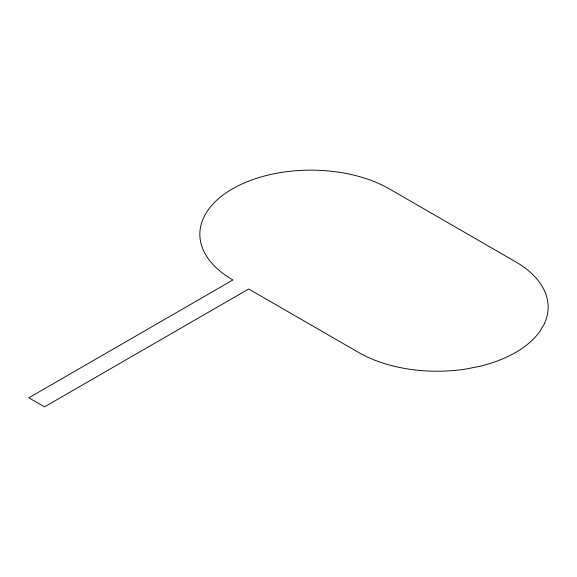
<?xml version="1.0" encoding="UTF-8"?>
<svg xmlns="http://www.w3.org/2000/svg" width="577" height="577" viewBox="0 0 577 577"><rect width="100%" height="100%" fill="white"/><g stroke="black" fill="none" stroke-linecap="round" stroke-linejoin="round"><path stroke-width="0.87" d="M544.363 323.719L539.697 331.66A111.036 64.105 0 0 1 479.61 366.359L465.855 369.049A111.036 64.105 0 0 1 358.605 352.46L248.687 288.998L44.552 406.857L28.85 397.791L232.985 279.932A111.036 64.105 0 0 1 232.062 189.097A111.036 64.105 0 0 1 389.396 188.924L515.629 261.799A111.036 64.105 0 0 1 544.363 323.719"/></g></svg>
